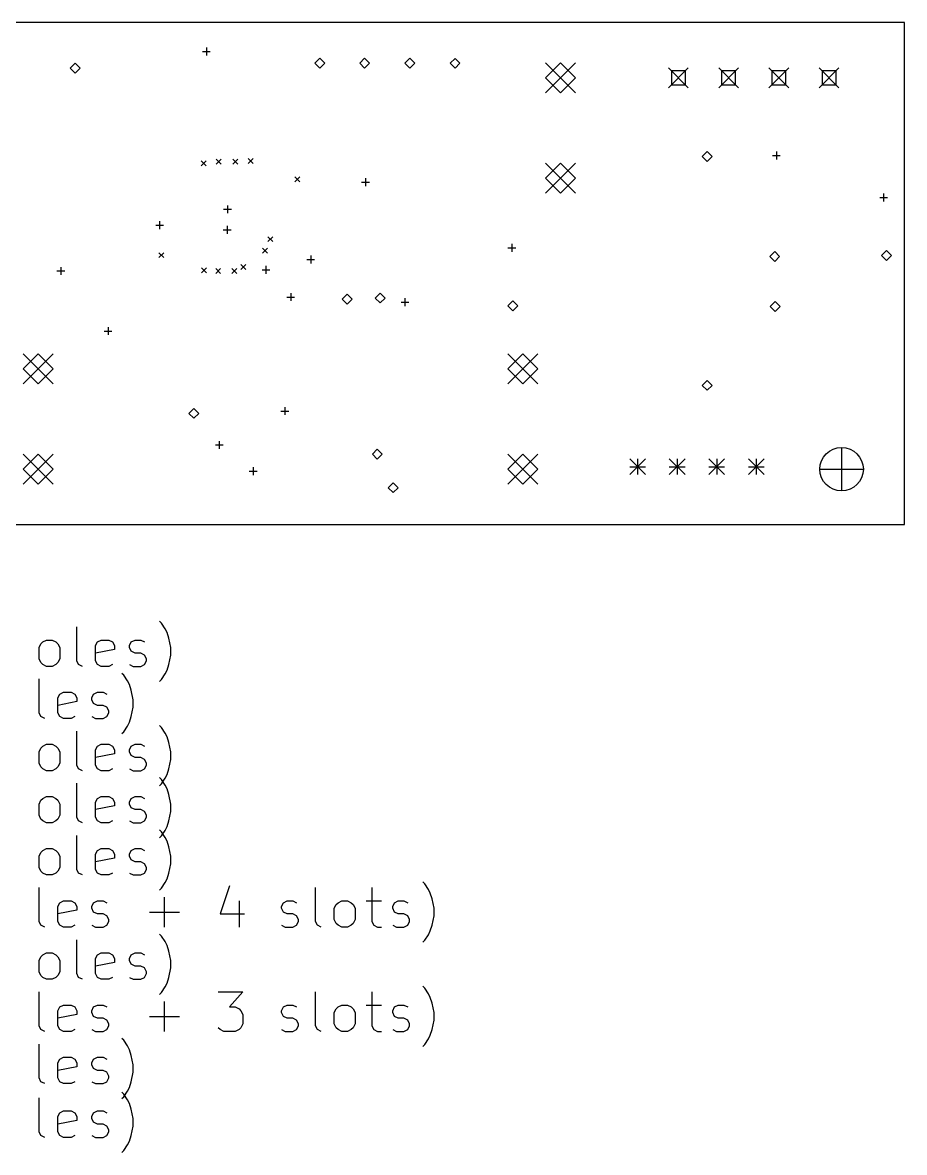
# Model space of a CAD drawing. Extents: x 98.8 to 186.7, y -115.2 to -58.
# Drawn here: x 142.1 to 186.7, y -115.2 to -58 of the extents above; entities that cross this region are included whole.
import ezdxf

# ---------------------------------------------------------------- set-up
doc = ezdxf.new("R2010")
doc.units = 0
doc.layers.add('BLACK', color=7, linetype='CONTINUOUS')

msp = doc.modelspace()

# ---------------------------------------------------------------- linework, layer by layer
at = {"layer": 'BLACK', "linetype": 'CONTINUOUS'}
for p, q in [((186.69, -58.039), (100.838, -58.039)), ((186.69, -83.439), (186.69, -58.039)), ((151.384, -59.2995), (151.384, -59.6995)), ((151.184, -59.4995), (151.584, -59.4995)), ((157.12, -59.84), (156.87, -60.09)), ((157.37, -60.09), (157.12, -59.84)), ((159.39, -59.84), (159.14, -60.09)), ((159.64, -60.09), (159.39, -59.84)), ((161.67, -59.84), (161.42, -60.09)), ((161.92, -60.09), (161.67, -59.84)), ((163.96, -59.85), (163.71, -60.1)), ((164.21, -60.1), (163.96, -59.85)), ((144.75, -60.1), (144.5, -60.35)), ((144.5, -60.35), (144.75, -60.6)), ((145, -60.35), (144.75, -60.1)), ((144.75, -60.6), (145, -60.35)), ((156.87, -60.09), (157.12, -60.34)), ((157.12, -60.34), (157.37, -60.09)), ((159.14, -60.09), (159.39, -60.34)), ((159.39, -60.34), (159.64, -60.09)), ((161.42, -60.09), (161.67, -60.34)), ((161.67, -60.34), (161.92, -60.09)), ((163.71, -60.1), (163.96, -60.35)), ((163.96, -60.35), (164.21, -60.1)), ((168.531, -60.073), (170.051, -61.593)), ((170.051, -60.073), (168.531, -61.593)), ((169.291, -60.073), (168.531, -60.833)), ((170.051, -60.833), (169.291, -60.073)), ((174.76, -60.333), (175.76, -61.333)), ((175.76, -60.333), (174.76, -61.333)), ((175.614, -60.4794), (174.906, -60.4794)), ((174.906, -60.4794), (174.906, -61.1866)), ((175.614, -61.1866), (175.614, -60.4794)), ((177.3, -60.333), (178.3, -61.333)), ((178.3, -60.333), (177.3, -61.333)), ((178.154, -60.4794), (177.446, -60.4794)), ((177.446, -60.4794), (177.446, -61.1866)), ((178.154, -61.1866), (178.154, -60.4794)), ((179.84, -60.333), (180.84, -61.333)), ((180.84, -60.333), (179.84, -61.333)), ((180.694, -60.4794), (179.986, -60.4794)), ((179.986, -60.4794), (179.986, -61.1866)), ((180.694, -61.1866), (180.694, -60.4794)), ((182.38, -60.333), (183.38, -61.333)), ((183.38, -60.333), (182.38, -61.333)), ((183.234, -60.4794), (182.526, -60.4794)), ((182.526, -60.4794), (182.526, -61.1866)), ((183.234, -61.1866), (183.234, -60.4794)), ((168.531, -60.833), (169.291, -61.593)), ((169.291, -61.593), (170.051, -60.833)), ((174.906, -61.1866), (175.614, -61.1866)), ((177.446, -61.1866), (178.154, -61.1866)), ((179.986, -61.1866), (180.694, -61.1866)), ((182.526, -61.1866), (183.234, -61.1866)), ((176.72, -64.57), (176.47, -64.82)), ((176.97, -64.82), (176.72, -64.57)), ((180.213, -64.57), (180.213, -64.97)), ((151.125, -65.035), (151.375, -65.285)), ((151.375, -65.035), (151.125, -65.285)), ((151.875, -64.955), (152.125, -65.205)), ((152.125, -64.955), (151.875, -65.205)), ((152.725, -64.955), (152.975, -65.205)), ((152.975, -64.955), (152.725, -65.205)), ((153.495, -64.925), (153.745, -65.175)), ((153.745, -64.925), (153.495, -65.175)), ((168.531, -65.153), (170.051, -66.673)), ((170.051, -65.153), (168.531, -66.673)), ((169.291, -65.153), (168.531, -65.913)), ((170.051, -65.913), (169.291, -65.153)), ((176.47, -64.82), (176.72, -65.07)), ((176.72, -65.07), (176.97, -64.82)), ((180.013, -64.77), (180.413, -64.77)), ((155.865, -65.845), (156.115, -66.095)), ((156.115, -65.845), (155.865, -66.095)), ((159.23, -66.12), (159.63, -66.12)), ((159.43, -65.92), (159.43, -66.32)), ((168.531, -65.913), (169.291, -66.673)), ((169.291, -66.673), (170.051, -65.913)), ((185.44, -66.89), (185.84, -66.89)), ((185.64, -66.69), (185.64, -67.09)), ((152.45, -67.29), (152.45, -67.69)), ((152.25, -67.49), (152.65, -67.49)), ((148.82, -68.29), (149.22, -68.29)), ((149.02, -68.09), (149.02, -68.49)), ((152.23, -68.53), (152.63, -68.53)), ((152.43, -68.33), (152.43, -68.73)), ((154.5, -68.8747), (154.75, -69.1247)), ((154.75, -68.8747), (154.5, -69.1247)), ((148.985, -69.685), (149.235, -69.935)), ((149.235, -69.685), (148.985, -69.935)), ((154.222, -69.4615), (154.472, -69.7115)), ((154.472, -69.4615), (154.222, -69.7115)), ((166.63, -69.44), (167.03, -69.44)), ((166.83, -69.24), (166.83, -69.64)), ((180.13, -69.63), (179.88, -69.88)), ((180.38, -69.88), (180.13, -69.63)), ((185.79, -69.58), (185.54, -69.83)), ((186.04, -69.83), (185.79, -69.58)), ((153.126, -70.2869), (153.376, -70.5369)), ((153.376, -70.2869), (153.126, -70.5369)), ((156.46, -70.03), (156.86, -70.03)), ((156.66, -69.83), (156.66, -70.23)), ((179.88, -69.88), (180.13, -70.13)), ((180.13, -70.13), (180.38, -69.88)), ((185.54, -69.83), (185.79, -70.08)), ((185.79, -70.08), (186.04, -69.83)), ((143.818, -70.612), (144.218, -70.612)), ((144.018, -70.412), (144.018, -70.812)), ((151.135, -70.455), (151.385, -70.705)), ((151.385, -70.455), (151.135, -70.705)), ((151.855, -70.485), (152.105, -70.735)), ((152.105, -70.485), (151.855, -70.735)), ((152.675, -70.485), (152.925, -70.735)), ((152.925, -70.485), (152.675, -70.735)), ((154.2, -70.55), (154.6, -70.55)), ((154.4, -70.35), (154.4, -70.75)), ((155.45, -71.93), (155.85, -71.93)), ((155.65, -71.73), (155.65, -72.13)), ((158.509, -71.7845), (158.259, -72.0345)), ((158.259, -72.0345), (158.509, -72.2845)), ((158.759, -72.0345), (158.509, -71.7845)), ((158.509, -72.2845), (158.759, -72.0345)), ((160.18, -71.73), (159.93, -71.98)), ((159.93, -71.98), (160.18, -72.23)), ((160.43, -71.98), (160.18, -71.73)), ((160.18, -72.23), (160.43, -71.98)), ((161.43, -71.99), (161.43, -72.39)), ((161.23, -72.19), (161.63, -72.19)), ((166.88, -72.13), (166.63, -72.38)), ((166.63, -72.38), (166.88, -72.63)), ((167.13, -72.38), (166.88, -72.13)), ((166.88, -72.63), (167.13, -72.38)), ((180.15, -72.16), (179.9, -72.41)), ((179.9, -72.41), (180.15, -72.66)), ((180.4, -72.41), (180.15, -72.16)), ((180.15, -72.66), (180.4, -72.41)), ((146.21, -73.65), (146.61, -73.65)), ((146.41, -73.45), (146.41, -73.85)), ((142.115, -74.805), (143.635, -76.325)), ((143.635, -74.805), (142.115, -76.325)), ((142.875, -74.805), (142.115, -75.565)), ((143.635, -75.565), (142.875, -74.805)), ((166.626, -74.805), (168.146, -76.325)), ((168.146, -74.805), (166.626, -76.325)), ((167.386, -74.805), (166.626, -75.565)), ((168.146, -75.565), (167.386, -74.805)), ((142.115, -75.565), (142.875, -76.325)), ((142.875, -76.325), (143.635, -75.565)), ((166.626, -75.565), (167.386, -76.325)), ((167.386, -76.325), (168.146, -75.565)), ((176.71, -76.15), (176.46, -76.4)), ((176.46, -76.4), (176.71, -76.65)), ((176.96, -76.4), (176.71, -76.15)), ((176.71, -76.65), (176.96, -76.4)), ((150.746, -77.5695), (150.496, -77.8195)), ((150.996, -77.8195), (150.746, -77.5695)), ((155.15, -77.7), (155.55, -77.7)), ((155.35, -77.5), (155.35, -77.9)), ((150.496, -77.8195), (150.746, -78.0695)), ((150.746, -78.0695), (150.996, -77.8195)), ((151.838, -79.4185), (152.238, -79.4185)), ((152.038, -79.2185), (152.038, -79.6185)), ((142.115, -79.885), (143.635, -81.405)), ((143.635, -79.885), (142.115, -81.405)), ((142.875, -79.885), (142.115, -80.645)), ((143.635, -80.645), (142.875, -79.885)), ((160.03, -79.63), (159.78, -79.88)), ((159.78, -79.88), (160.03, -80.13)), ((160.28, -79.88), (160.03, -79.63)), ((160.03, -80.13), (160.28, -79.88)), ((166.626, -79.885), (168.146, -81.405)), ((168.146, -79.885), (166.626, -81.405)), ((167.386, -79.885), (166.626, -80.645)), ((168.146, -80.645), (167.386, -79.885)), ((183.515, -79.545), (183.515, -81.745)), ((153.75, -80.54), (153.75, -80.94)), ((172.797, -80.118), (173.597, -80.918)), ((173.597, -80.118), (172.797, -80.918)), ((172.797, -80.518), (173.597, -80.518)), ((173.197, -80.118), (173.197, -80.918)), ((174.797, -80.118), (175.597, -80.918)), ((175.597, -80.118), (174.797, -80.918)), ((174.797, -80.518), (175.597, -80.518)), ((175.197, -80.118), (175.197, -80.918)), ((176.797, -80.118), (177.597, -80.918)), ((177.597, -80.118), (176.797, -80.918)), ((176.797, -80.518), (177.597, -80.518)), ((177.197, -80.118), (177.197, -80.918)), ((178.797, -80.118), (179.597, -80.918)), ((179.597, -80.118), (178.797, -80.918)), ((178.797, -80.518), (179.597, -80.518)), ((179.197, -80.118), (179.197, -80.918)), ((142.115, -80.645), (142.875, -81.405)), ((142.875, -81.405), (143.635, -80.645)), ((153.55, -80.74), (153.95, -80.74)), ((166.626, -80.645), (167.386, -81.405)), ((167.386, -81.405), (168.146, -80.645)), ((182.415, -80.645), (184.615, -80.645)), ((160.83, -81.33), (160.58, -81.58)), ((160.58, -81.58), (160.83, -81.83)), ((161.08, -81.58), (160.83, -81.33)), ((160.83, -81.83), (161.08, -81.58)), ((100.838, -83.439), (186.69, -83.439)), ((144.826, -90.338), (144.826, -88.6238)), ((149.112, -88.4333), (149.017, -88.338)), ((149.302, -88.719), (149.112, -88.4333)), ((149.398, -88.9095), (149.302, -88.719)), ((149.493, -89.1952), (149.398, -88.9095)), ((149.588, -89.6714), (149.493, -89.1952)), ((142.921, -89.6714), (143.017, -89.4809)), ((142.921, -90.2428), (142.921, -89.6714)), ((143.017, -89.4809), (143.112, -89.3857)), ((143.112, -89.3857), (143.302, -89.2904)), ((143.302, -89.2904), (143.588, -89.2904)), ((143.588, -89.2904), (143.778, -89.3857)), ((143.778, -89.3857), (143.874, -89.4809)), ((143.874, -89.4809), (143.969, -89.6714)), ((143.969, -89.6714), (143.969, -90.2428)), ((145.778, -89.5761), (145.874, -89.3857)), ((145.778, -90.338), (145.778, -89.5761)), ((146.731, -89.7666), (145.778, -89.9571)), ((145.874, -89.3857), (146.064, -89.2904)), ((146.064, -89.2904), (146.445, -89.2904)), ((146.445, -89.2904), (146.636, -89.3857)), ((146.636, -89.3857), (146.731, -89.5761)), ((146.731, -89.5761), (146.731, -89.7666)), ((147.493, -89.5761), (147.588, -89.3857)), ((147.493, -89.6714), (147.493, -89.5761)), ((147.588, -89.8619), (147.493, -89.6714)), ((147.588, -89.3857), (147.778, -89.2904)), ((147.778, -89.2904), (148.064, -89.2904)), ((148.064, -89.2904), (148.255, -89.3857)), ((149.588, -90.0523), (149.588, -89.6714)), ((143.017, -90.4333), (142.921, -90.2428)), ((143.969, -90.2428), (143.874, -90.4333)), ((144.921, -90.5285), (144.826, -90.338)), ((145.874, -90.5285), (145.778, -90.338)), ((147.778, -89.9571), (147.588, -89.8619)), ((148.064, -89.9571), (147.778, -89.9571)), ((148.255, -90.0523), (148.064, -89.9571)), ((148.35, -90.2428), (148.255, -90.0523)), ((148.255, -90.5285), (148.35, -90.338)), ((148.35, -90.338), (148.35, -90.2428)), ((149.493, -90.5285), (149.588, -90.0523)), ((143.112, -90.5285), (143.017, -90.4333)), ((143.302, -90.6238), (143.112, -90.5285)), ((143.588, -90.6238), (143.302, -90.6238)), ((143.778, -90.5285), (143.588, -90.6238)), ((143.874, -90.4333), (143.778, -90.5285)), ((145.112, -90.6238), (144.921, -90.5285)), ((146.064, -90.6238), (145.874, -90.5285)), ((146.445, -90.6238), (146.064, -90.6238)), ((146.636, -90.5285), (146.445, -90.6238)), ((147.493, -90.5285), (147.683, -90.6238)), ((147.683, -90.6238), (148.064, -90.6238)), ((148.064, -90.6238), (148.255, -90.5285)), ((149.302, -91.0047), (149.398, -90.8142)), ((149.398, -90.8142), (149.493, -90.5285)), ((142.921, -92.978), (142.921, -91.2638)), ((147.207, -91.0733), (147.112, -90.978)), ((147.398, -91.359), (147.207, -91.0733)), ((147.493, -91.5495), (147.398, -91.359)), ((149.017, -91.3857), (149.112, -91.2904)), ((149.112, -91.2904), (149.302, -91.0047)), ((143.874, -92.2161), (143.969, -92.0257)), ((143.969, -92.0257), (144.159, -91.9304)), ((144.159, -91.9304), (144.54, -91.9304)), ((144.54, -91.9304), (144.731, -92.0257)), ((144.731, -92.0257), (144.826, -92.2161)), ((145.588, -92.2161), (145.683, -92.0257)), ((145.683, -92.0257), (145.874, -91.9304)), ((145.874, -91.9304), (146.159, -91.9304)), ((146.159, -91.9304), (146.35, -92.0257)), ((147.588, -91.8352), (147.493, -91.5495)), ((147.683, -92.3114), (147.588, -91.8352)), ((143.874, -92.978), (143.874, -92.2161)), ((144.826, -92.4066), (143.874, -92.5971)), ((144.826, -92.2161), (144.826, -92.4066)), ((145.588, -92.3114), (145.588, -92.2161)), ((145.683, -92.5019), (145.588, -92.3114)), ((145.874, -92.5971), (145.683, -92.5019)), ((146.159, -92.5971), (145.874, -92.5971)), ((146.35, -92.6923), (146.159, -92.5971)), ((147.683, -92.6923), (147.683, -92.3114)), ((143.017, -93.1685), (142.921, -92.978)), ((143.207, -93.2638), (143.017, -93.1685)), ((143.969, -93.1685), (143.874, -92.978)), ((144.159, -93.2638), (143.969, -93.1685)), ((144.731, -93.1685), (144.54, -93.2638)), ((145.588, -93.1685), (145.778, -93.2638)), ((146.159, -93.2638), (146.35, -93.1685)), ((146.445, -92.8828), (146.35, -92.6923)), ((146.35, -93.1685), (146.445, -92.978)), ((146.445, -92.978), (146.445, -92.8828)), ((147.493, -93.4542), (147.588, -93.1685)), ((147.588, -93.1685), (147.683, -92.6923)), ((144.54, -93.2638), (144.159, -93.2638)), ((145.778, -93.2638), (146.159, -93.2638)), ((147.207, -93.9304), (147.398, -93.6447)), ((147.398, -93.6447), (147.493, -93.4542)), ((149.112, -93.7133), (149.017, -93.618)), ((149.302, -93.999), (149.112, -93.7133)), ((144.826, -95.618), (144.826, -93.9038)), ((147.112, -94.0257), (147.207, -93.9304)), ((149.398, -94.1895), (149.302, -93.999)), ((149.493, -94.4752), (149.398, -94.1895)), ((142.921, -94.9514), (143.017, -94.7609)), ((143.017, -94.7609), (143.112, -94.6657)), ((143.112, -94.6657), (143.302, -94.5704)), ((143.302, -94.5704), (143.588, -94.5704)), ((143.588, -94.5704), (143.778, -94.6657)), ((143.778, -94.6657), (143.874, -94.7609)), ((143.874, -94.7609), (143.969, -94.9514)), ((145.778, -94.8561), (145.874, -94.6657)), ((145.778, -95.618), (145.778, -94.8561)), ((145.874, -94.6657), (146.064, -94.5704)), ((146.064, -94.5704), (146.445, -94.5704)), ((146.445, -94.5704), (146.636, -94.6657)), ((146.636, -94.6657), (146.731, -94.8561)), ((146.731, -94.8561), (146.731, -95.0466)), ((147.493, -94.8561), (147.588, -94.6657)), ((147.493, -94.9514), (147.493, -94.8561)), ((147.588, -94.6657), (147.778, -94.5704)), ((147.778, -94.5704), (148.064, -94.5704)), ((148.064, -94.5704), (148.255, -94.6657)), ((149.588, -94.9514), (149.493, -94.4752)), ((142.921, -95.5228), (142.921, -94.9514)), ((143.969, -94.9514), (143.969, -95.5228)), ((146.731, -95.0466), (145.778, -95.2371)), ((147.588, -95.1419), (147.493, -94.9514)), ((147.778, -95.2371), (147.588, -95.1419)), ((148.064, -95.2371), (147.778, -95.2371)), ((148.255, -95.3323), (148.064, -95.2371)), ((148.35, -95.5228), (148.255, -95.3323)), ((149.493, -95.8085), (149.588, -95.3323)), ((149.588, -95.3323), (149.588, -94.9514)), ((143.017, -95.7133), (142.921, -95.5228)), ((143.112, -95.8085), (143.017, -95.7133)), ((143.302, -95.9038), (143.112, -95.8085)), ((143.588, -95.9038), (143.302, -95.9038)), ((143.778, -95.8085), (143.588, -95.9038)), ((143.874, -95.7133), (143.778, -95.8085)), ((143.969, -95.5228), (143.874, -95.7133)), ((144.921, -95.8085), (144.826, -95.618)), ((145.112, -95.9038), (144.921, -95.8085)), ((145.874, -95.8085), (145.778, -95.618)), ((146.064, -95.9038), (145.874, -95.8085)), ((146.445, -95.9038), (146.064, -95.9038)), ((146.636, -95.8085), (146.445, -95.9038)), ((147.493, -95.8085), (147.683, -95.9038)), ((147.683, -95.9038), (148.064, -95.9038)), ((148.064, -95.9038), (148.255, -95.8085)), ((148.255, -95.8085), (148.35, -95.618)), ((148.35, -95.618), (148.35, -95.5228)), ((149.398, -96.0942), (149.493, -95.8085)), ((144.826, -98.258), (144.826, -96.5438)), ((149.112, -96.3533), (149.017, -96.258)), ((149.017, -96.6657), (149.112, -96.5704)), ((149.112, -96.5704), (149.302, -96.2847)), ((149.302, -96.639), (149.112, -96.3533)), ((149.302, -96.2847), (149.398, -96.0942)), ((149.398, -96.8295), (149.302, -96.639)), ((143.112, -97.3057), (143.302, -97.2104)), ((143.302, -97.2104), (143.588, -97.2104)), ((143.588, -97.2104), (143.778, -97.3057)), ((145.874, -97.3057), (146.064, -97.2104)), ((146.064, -97.2104), (146.445, -97.2104)), ((146.445, -97.2104), (146.636, -97.3057)), ((147.588, -97.3057), (147.778, -97.2104)), ((147.778, -97.2104), (148.064, -97.2104)), ((148.064, -97.2104), (148.255, -97.3057)), ((149.493, -97.1152), (149.398, -96.8295)), ((149.588, -97.5914), (149.493, -97.1152)), ((142.921, -97.5914), (143.017, -97.4009)), ((142.921, -98.1628), (142.921, -97.5914)), ((143.017, -97.4009), (143.112, -97.3057)), ((143.778, -97.3057), (143.874, -97.4009)), ((143.874, -97.4009), (143.969, -97.5914)), ((143.969, -97.5914), (143.969, -98.1628)), ((145.778, -97.4961), (145.874, -97.3057)), ((145.778, -98.258), (145.778, -97.4961)), ((146.731, -97.6866), (145.778, -97.8771)), ((146.636, -97.3057), (146.731, -97.4961)), ((146.731, -97.4961), (146.731, -97.6866)), ((147.493, -97.4961), (147.588, -97.3057)), ((147.493, -97.5914), (147.493, -97.4961)), ((147.588, -97.7819), (147.493, -97.5914)), ((147.778, -97.8771), (147.588, -97.7819)), ((149.588, -97.9723), (149.588, -97.5914)), ((143.017, -98.3533), (142.921, -98.1628)), ((143.112, -98.4485), (143.017, -98.3533)), ((143.874, -98.3533), (143.778, -98.4485)), ((143.969, -98.1628), (143.874, -98.3533)), ((144.921, -98.4485), (144.826, -98.258)), ((145.874, -98.4485), (145.778, -98.258)), ((148.064, -97.8771), (147.778, -97.8771)), ((148.255, -97.9723), (148.064, -97.8771)), ((148.35, -98.1628), (148.255, -97.9723)), ((148.255, -98.4485), (148.35, -98.258)), ((148.35, -98.258), (148.35, -98.1628)), ((149.493, -98.4485), (149.588, -97.9723)), ((143.302, -98.5438), (143.112, -98.4485)), ((143.588, -98.5438), (143.302, -98.5438)), ((143.778, -98.4485), (143.588, -98.5438)), ((145.112, -98.5438), (144.921, -98.4485)), ((146.064, -98.5438), (145.874, -98.4485)), ((146.445, -98.5438), (146.064, -98.5438)), ((146.636, -98.4485), (146.445, -98.5438)), ((147.493, -98.4485), (147.683, -98.5438)), ((147.683, -98.5438), (148.064, -98.5438)), ((148.064, -98.5438), (148.255, -98.4485)), ((149.112, -98.9933), (149.017, -98.898)), ((149.112, -99.2104), (149.302, -98.9247)), ((149.302, -98.9247), (149.398, -98.7342)), ((149.398, -98.7342), (149.493, -98.4485)), ((144.826, -100.898), (144.826, -99.1838)), ((149.017, -99.3057), (149.112, -99.2104)), ((149.302, -99.279), (149.112, -98.9933)), ((149.398, -99.4695), (149.302, -99.279)), ((149.493, -99.7552), (149.398, -99.4695)), ((142.921, -100.231), (143.017, -100.041)), ((143.017, -100.041), (143.112, -99.9457)), ((143.112, -99.9457), (143.302, -99.8504)), ((143.302, -99.8504), (143.588, -99.8504)), ((143.588, -99.8504), (143.778, -99.9457)), ((143.778, -99.9457), (143.874, -100.041)), ((143.874, -100.041), (143.969, -100.231)), ((145.778, -100.136), (145.874, -99.9457)), ((145.874, -99.9457), (146.064, -99.8504)), ((146.064, -99.8504), (146.445, -99.8504)), ((146.445, -99.8504), (146.636, -99.9457)), ((146.636, -99.9457), (146.731, -100.136)), ((147.493, -100.136), (147.588, -99.9457)), ((147.588, -99.9457), (147.778, -99.8504)), ((147.778, -99.8504), (148.064, -99.8504)), ((148.064, -99.8504), (148.255, -99.9457)), ((149.588, -100.231), (149.493, -99.7552)), ((142.921, -100.803), (142.921, -100.231)), ((143.969, -100.231), (143.969, -100.803)), ((145.778, -100.898), (145.778, -100.136)), ((146.731, -100.327), (145.778, -100.517)), ((146.731, -100.136), (146.731, -100.327)), ((147.493, -100.231), (147.493, -100.136)), ((147.588, -100.422), (147.493, -100.231)), ((147.778, -100.517), (147.588, -100.422)), ((148.064, -100.517), (147.778, -100.517)), ((148.255, -100.612), (148.064, -100.517)), ((148.35, -100.803), (148.255, -100.612)), ((149.493, -101.089), (149.588, -100.612)), ((149.588, -100.612), (149.588, -100.231)), ((143.017, -100.993), (142.921, -100.803)), ((143.112, -101.089), (143.017, -100.993)), ((143.302, -101.184), (143.112, -101.089)), ((143.588, -101.184), (143.302, -101.184)), ((143.778, -101.089), (143.588, -101.184)), ((143.874, -100.993), (143.778, -101.089)), ((143.969, -100.803), (143.874, -100.993)), ((144.921, -101.089), (144.826, -100.898)), ((145.112, -101.184), (144.921, -101.089)), ((145.874, -101.089), (145.778, -100.898)), ((146.064, -101.184), (145.874, -101.089)), ((146.445, -101.184), (146.064, -101.184)), ((146.636, -101.089), (146.445, -101.184)), ((147.493, -101.089), (147.683, -101.184)), ((147.683, -101.184), (148.064, -101.184)), ((148.064, -101.184), (148.255, -101.089)), ((148.255, -101.089), (148.35, -100.898)), ((148.35, -100.898), (148.35, -100.803)), ((149.398, -101.374), (149.493, -101.089)), ((149.112, -101.85), (149.302, -101.565)), ((149.302, -101.565), (149.398, -101.374)), ((152.559, -101.729), (152.083, -103.157)), ((162.426, -101.633), (162.331, -101.538)), ((162.617, -101.919), (162.426, -101.633)), ((142.921, -103.538), (142.921, -101.824)), ((149.017, -101.946), (149.112, -101.85)), ((149.264, -103.824), (149.264, -102.3)), ((156.902, -103.538), (156.902, -101.824)), ((159.759, -101.824), (159.759, -103.538)), ((162.712, -102.109), (162.617, -101.919)), ((162.807, -102.395), (162.712, -102.109)), ((143.874, -102.776), (143.969, -102.586)), ((143.874, -103.538), (143.874, -102.776)), ((143.969, -102.586), (144.159, -102.49)), ((144.159, -102.49), (144.54, -102.49)), ((144.54, -102.49), (144.731, -102.586)), ((144.731, -102.586), (144.826, -102.776)), ((144.826, -102.776), (144.826, -102.967)), ((145.588, -102.776), (145.683, -102.586)), ((145.588, -102.871), (145.588, -102.776)), ((145.683, -103.062), (145.588, -102.871)), ((145.683, -102.586), (145.874, -102.49)), ((145.874, -102.49), (146.159, -102.49)), ((146.159, -102.49), (146.35, -102.586)), ((153.036, -102.49), (153.036, -103.824)), ((155.188, -102.776), (155.283, -102.586)), ((155.188, -102.871), (155.188, -102.776)), ((155.283, -103.062), (155.188, -102.871)), ((155.283, -102.586), (155.474, -102.49)), ((155.474, -102.49), (155.759, -102.49)), ((155.759, -102.49), (155.95, -102.586)), ((157.855, -102.871), (157.95, -102.681)), ((157.855, -103.443), (157.855, -102.871)), ((157.95, -102.681), (158.045, -102.586)), ((158.045, -102.586), (158.236, -102.49)), ((158.236, -102.49), (158.521, -102.49)), ((158.521, -102.49), (158.712, -102.586)), ((158.712, -102.586), (158.807, -102.681)), ((158.807, -102.681), (158.902, -102.871)), ((158.902, -102.871), (158.902, -103.443)), ((159.474, -102.49), (160.236, -102.49)), ((160.807, -102.776), (160.902, -102.586)), ((160.807, -102.871), (160.807, -102.776)), ((160.902, -103.062), (160.807, -102.871)), ((160.902, -102.586), (161.093, -102.49)), ((161.093, -102.49), (161.378, -102.49)), ((161.378, -102.49), (161.569, -102.586)), ((162.902, -102.871), (162.807, -102.395)), ((162.902, -103.252), (162.902, -102.871)), ((144.826, -102.967), (143.874, -103.157)), ((145.874, -103.157), (145.683, -103.062)), ((146.159, -103.157), (145.874, -103.157)), ((146.35, -103.252), (146.159, -103.157)), ((146.445, -103.443), (146.35, -103.252)), ((146.445, -103.538), (146.445, -103.443)), ((148.502, -103.062), (150.026, -103.062)), ((152.083, -103.157), (153.321, -103.157)), ((155.474, -103.157), (155.283, -103.062)), ((155.759, -103.157), (155.474, -103.157)), ((155.95, -103.252), (155.759, -103.157)), ((156.045, -103.443), (155.95, -103.252)), ((156.045, -103.538), (156.045, -103.443)), ((157.95, -103.633), (157.855, -103.443)), ((158.902, -103.443), (158.807, -103.633)), ((161.093, -103.157), (160.902, -103.062)), ((161.378, -103.157), (161.093, -103.157)), ((161.569, -103.252), (161.378, -103.157)), ((161.664, -103.443), (161.569, -103.252)), ((161.664, -103.538), (161.664, -103.443)), ((162.807, -103.729), (162.902, -103.252)), ((143.017, -103.729), (142.921, -103.538)), ((143.207, -103.824), (143.017, -103.729)), ((143.969, -103.729), (143.874, -103.538)), ((144.159, -103.824), (143.969, -103.729)), ((144.54, -103.824), (144.159, -103.824)), ((144.731, -103.729), (144.54, -103.824)), ((145.588, -103.729), (145.778, -103.824)), ((145.778, -103.824), (146.159, -103.824)), ((146.159, -103.824), (146.35, -103.729)), ((146.35, -103.729), (146.445, -103.538)), ((155.188, -103.729), (155.378, -103.824)), ((155.378, -103.824), (155.759, -103.824)), ((155.759, -103.824), (155.95, -103.729)), ((155.95, -103.729), (156.045, -103.538)), ((156.998, -103.729), (156.902, -103.538)), ((157.188, -103.824), (156.998, -103.729)), ((158.045, -103.729), (157.95, -103.633)), ((158.236, -103.824), (158.045, -103.729)), ((158.521, -103.824), (158.236, -103.824)), ((158.712, -103.729), (158.521, -103.824)), ((158.807, -103.633), (158.712, -103.729)), ((159.759, -103.538), (159.855, -103.729)), ((159.855, -103.729), (160.045, -103.824)), ((160.045, -103.824), (160.236, -103.824)), ((160.807, -103.729), (160.998, -103.824)), ((160.998, -103.824), (161.378, -103.824)), ((161.378, -103.824), (161.569, -103.729)), ((161.569, -103.729), (161.664, -103.538)), ((162.617, -104.205), (162.712, -104.014)), ((162.712, -104.014), (162.807, -103.729)), ((144.826, -106.178), (144.826, -104.464)), ((149.112, -104.273), (149.017, -104.178)), ((149.302, -104.559), (149.112, -104.273)), ((149.398, -104.749), (149.302, -104.559)), ((162.331, -104.586), (162.426, -104.49)), ((162.426, -104.49), (162.617, -104.205)), ((143.112, -105.226), (143.302, -105.13)), ((143.302, -105.13), (143.588, -105.13)), ((143.588, -105.13), (143.778, -105.226)), ((145.874, -105.226), (146.064, -105.13)), ((146.064, -105.13), (146.445, -105.13)), ((146.445, -105.13), (146.636, -105.226)), ((147.588, -105.226), (147.778, -105.13)), ((147.778, -105.13), (148.064, -105.13)), ((148.064, -105.13), (148.255, -105.226)), ((149.493, -105.035), (149.398, -104.749)), ((149.588, -105.511), (149.493, -105.035)), ((142.921, -105.511), (143.017, -105.321)), ((142.921, -106.083), (142.921, -105.511)), ((143.017, -105.321), (143.112, -105.226)), ((143.778, -105.226), (143.874, -105.321)), ((143.874, -105.321), (143.969, -105.511)), ((143.969, -105.511), (143.969, -106.083)), ((145.778, -105.416), (145.874, -105.226)), ((145.778, -106.178), (145.778, -105.416)), ((146.731, -105.607), (145.778, -105.797)), ((146.636, -105.226), (146.731, -105.416)), ((146.731, -105.416), (146.731, -105.607)), ((147.493, -105.416), (147.588, -105.226)), ((147.493, -105.511), (147.493, -105.416)), ((147.588, -105.702), (147.493, -105.511)), ((147.778, -105.797), (147.588, -105.702)), ((149.588, -105.892), (149.588, -105.511)), ((143.017, -106.273), (142.921, -106.083)), ((143.112, -106.369), (143.017, -106.273)), ((143.874, -106.273), (143.778, -106.369)), ((143.969, -106.083), (143.874, -106.273)), ((144.921, -106.369), (144.826, -106.178)), ((145.874, -106.369), (145.778, -106.178)), ((148.064, -105.797), (147.778, -105.797)), ((148.255, -105.892), (148.064, -105.797)), ((148.35, -106.083), (148.255, -105.892)), ((148.255, -106.369), (148.35, -106.178)), ((148.35, -106.178), (148.35, -106.083)), ((149.493, -106.369), (149.588, -105.892)), ((143.302, -106.464), (143.112, -106.369)), ((143.588, -106.464), (143.302, -106.464)), ((143.778, -106.369), (143.588, -106.464)), ((145.112, -106.464), (144.921, -106.369)), ((146.064, -106.464), (145.874, -106.369)), ((146.445, -106.464), (146.064, -106.464)), ((146.636, -106.369), (146.445, -106.464)), ((147.493, -106.369), (147.683, -106.464)), ((147.683, -106.464), (148.064, -106.464)), ((148.064, -106.464), (148.255, -106.369)), ((149.112, -107.13), (149.302, -106.845)), ((149.302, -106.845), (149.398, -106.654)), ((149.398, -106.654), (149.493, -106.369)), ((162.426, -106.913), (162.331, -106.818)), ((162.617, -107.199), (162.426, -106.913)), ((142.921, -108.818), (142.921, -107.104)), ((149.017, -107.226), (149.112, -107.13)), ((151.988, -107.104), (153.226, -107.104)), ((153.226, -107.104), (152.559, -107.866)), ((156.902, -108.818), (156.902, -107.104)), ((159.759, -107.104), (159.759, -108.818)), ((162.712, -107.389), (162.617, -107.199)), ((162.807, -107.675), (162.712, -107.389)), ((143.874, -108.056), (143.969, -107.866)), ((143.874, -108.818), (143.874, -108.056)), ((143.969, -107.866), (144.159, -107.77)), ((144.159, -107.77), (144.54, -107.77)), ((144.54, -107.77), (144.731, -107.866)), ((144.731, -107.866), (144.826, -108.056)), ((144.826, -108.056), (144.826, -108.247)), ((145.588, -108.056), (145.683, -107.866)), ((145.588, -108.151), (145.588, -108.056)), ((145.683, -107.866), (145.874, -107.77)), ((145.874, -107.77), (146.159, -107.77)), ((146.159, -107.77), (146.35, -107.866)), ((149.264, -109.104), (149.264, -107.58)), ((152.559, -107.866), (152.845, -107.866)), ((152.845, -107.866), (153.036, -107.961)), ((153.036, -107.961), (153.131, -108.056)), ((153.131, -108.056), (153.226, -108.247)), ((155.188, -108.056), (155.283, -107.866)), ((155.188, -108.151), (155.188, -108.056)), ((155.283, -107.866), (155.474, -107.77)), ((155.474, -107.77), (155.759, -107.77)), ((155.759, -107.77), (155.95, -107.866)), ((157.855, -108.151), (157.95, -107.961)), ((157.95, -107.961), (158.045, -107.866)), ((158.045, -107.866), (158.236, -107.77)), ((158.236, -107.77), (158.521, -107.77)), ((158.521, -107.77), (158.712, -107.866)), ((158.712, -107.866), (158.807, -107.961)), ((158.807, -107.961), (158.902, -108.151)), ((159.474, -107.77), (160.236, -107.77)), ((160.807, -108.056), (160.902, -107.866)), ((160.807, -108.151), (160.807, -108.056)), ((160.902, -107.866), (161.093, -107.77)), ((161.093, -107.77), (161.378, -107.77)), ((161.378, -107.77), (161.569, -107.866)), ((162.902, -108.151), (162.807, -107.675)), ((144.826, -108.247), (143.874, -108.437)), ((145.683, -108.342), (145.588, -108.151)), ((145.874, -108.437), (145.683, -108.342)), ((146.159, -108.437), (145.874, -108.437)), ((146.35, -108.532), (146.159, -108.437)), ((146.445, -108.723), (146.35, -108.532)), ((148.502, -108.342), (150.026, -108.342)), ((153.226, -108.247), (153.226, -108.723)), ((155.283, -108.342), (155.188, -108.151)), ((155.474, -108.437), (155.283, -108.342)), ((155.759, -108.437), (155.474, -108.437)), ((155.95, -108.532), (155.759, -108.437)), ((156.045, -108.723), (155.95, -108.532)), ((157.855, -108.723), (157.855, -108.151)), ((158.902, -108.151), (158.902, -108.723)), ((160.902, -108.342), (160.807, -108.151)), ((161.093, -108.437), (160.902, -108.342)), ((161.378, -108.437), (161.093, -108.437)), ((161.569, -108.532), (161.378, -108.437)), ((161.664, -108.723), (161.569, -108.532)), ((162.807, -109.009), (162.902, -108.532)), ((162.902, -108.532), (162.902, -108.151)), ((143.017, -109.009), (142.921, -108.818)), ((143.207, -109.104), (143.017, -109.009)), ((143.969, -109.009), (143.874, -108.818)), ((144.159, -109.104), (143.969, -109.009)), ((144.54, -109.104), (144.159, -109.104)), ((144.731, -109.009), (144.54, -109.104)), ((145.588, -109.009), (145.778, -109.104)), ((145.778, -109.104), (146.159, -109.104)), ((146.159, -109.104), (146.35, -109.009)), ((146.35, -109.009), (146.445, -108.818)), ((146.445, -108.818), (146.445, -108.723)), ((152.083, -109.009), (151.988, -108.913)), ((152.274, -109.104), (152.083, -109.009)), ((152.845, -109.104), (152.274, -109.104)), ((153.036, -109.009), (152.845, -109.104)), ((153.131, -108.913), (153.036, -109.009)), ((153.226, -108.723), (153.131, -108.913)), ((155.188, -109.009), (155.378, -109.104)), ((155.378, -109.104), (155.759, -109.104)), ((155.759, -109.104), (155.95, -109.009)), ((155.95, -109.009), (156.045, -108.818)), ((156.045, -108.818), (156.045, -108.723)), ((156.998, -109.009), (156.902, -108.818)), ((157.188, -109.104), (156.998, -109.009)), ((157.95, -108.913), (157.855, -108.723)), ((158.045, -109.009), (157.95, -108.913)), ((158.236, -109.104), (158.045, -109.009)), ((158.521, -109.104), (158.236, -109.104)), ((158.712, -109.009), (158.521, -109.104)), ((158.807, -108.913), (158.712, -109.009)), ((158.902, -108.723), (158.807, -108.913)), ((159.759, -108.818), (159.855, -109.009)), ((159.855, -109.009), (160.045, -109.104)), ((160.045, -109.104), (160.236, -109.104)), ((160.807, -109.009), (160.998, -109.104)), ((160.998, -109.104), (161.378, -109.104)), ((161.378, -109.104), (161.569, -109.009)), ((161.569, -109.009), (161.664, -108.818)), ((161.664, -108.818), (161.664, -108.723)), ((162.712, -109.294), (162.807, -109.009)), ((142.921, -111.458), (142.921, -109.744)), ((147.207, -109.553), (147.112, -109.458)), ((147.398, -109.839), (147.207, -109.553)), ((162.331, -109.866), (162.426, -109.77)), ((162.426, -109.77), (162.617, -109.485)), ((162.617, -109.485), (162.712, -109.294)), ((147.493, -110.029), (147.398, -109.839)), ((147.588, -110.315), (147.493, -110.029)), ((147.683, -110.791), (147.588, -110.315)), ((143.874, -110.696), (143.969, -110.506)), ((143.874, -111.458), (143.874, -110.696)), ((144.826, -110.887), (143.874, -111.077)), ((143.969, -110.506), (144.159, -110.41)), ((144.159, -110.41), (144.54, -110.41)), ((144.54, -110.41), (144.731, -110.506)), ((144.731, -110.506), (144.826, -110.696)), ((144.826, -110.696), (144.826, -110.887)), ((145.588, -110.696), (145.683, -110.506)), ((145.588, -110.791), (145.588, -110.696)), ((145.683, -110.982), (145.588, -110.791)), ((145.683, -110.506), (145.874, -110.41)), ((145.874, -110.41), (146.159, -110.41)), ((146.159, -110.41), (146.35, -110.506)), ((147.683, -111.172), (147.683, -110.791)), ((143.017, -111.649), (142.921, -111.458)), ((143.969, -111.649), (143.874, -111.458)), ((145.874, -111.077), (145.683, -110.982)), ((146.159, -111.077), (145.874, -111.077)), ((146.35, -111.172), (146.159, -111.077)), ((146.445, -111.363), (146.35, -111.172)), ((146.35, -111.649), (146.445, -111.458)), ((146.445, -111.458), (146.445, -111.363)), ((147.588, -111.649), (147.683, -111.172)), ((143.207, -111.744), (143.017, -111.649)), ((144.159, -111.744), (143.969, -111.649)), ((144.54, -111.744), (144.159, -111.744)), ((144.731, -111.649), (144.54, -111.744)), ((145.588, -111.649), (145.778, -111.744)), ((145.778, -111.744), (146.159, -111.744)), ((146.159, -111.744), (146.35, -111.649)), ((147.398, -112.125), (147.493, -111.934)), ((147.493, -111.934), (147.588, -111.649)), ((142.921, -114.178), (142.921, -112.464)), ((147.207, -112.273), (147.112, -112.178)), ((147.112, -112.506), (147.207, -112.41)), ((147.207, -112.41), (147.398, -112.125)), ((147.398, -112.559), (147.207, -112.273)), ((147.493, -112.749), (147.398, -112.559)), ((143.874, -113.416), (143.969, -113.226)), ((143.969, -113.226), (144.159, -113.13)), ((144.159, -113.13), (144.54, -113.13)), ((144.54, -113.13), (144.731, -113.226)), ((144.731, -113.226), (144.826, -113.416)), ((145.588, -113.416), (145.683, -113.226)), ((145.683, -113.226), (145.874, -113.13)), ((145.874, -113.13), (146.159, -113.13)), ((146.159, -113.13), (146.35, -113.226)), ((147.588, -113.035), (147.493, -112.749)), ((147.683, -113.511), (147.588, -113.035)), ((143.874, -114.178), (143.874, -113.416)), ((144.826, -113.607), (143.874, -113.797)), ((144.826, -113.416), (144.826, -113.607)), ((145.588, -113.511), (145.588, -113.416)), ((145.683, -113.702), (145.588, -113.511)), ((145.874, -113.797), (145.683, -113.702)), ((146.159, -113.797), (145.874, -113.797)), ((146.35, -113.892), (146.159, -113.797)), ((147.683, -113.892), (147.683, -113.511)), ((143.017, -114.369), (142.921, -114.178)), ((143.207, -114.464), (143.017, -114.369)), ((143.969, -114.369), (143.874, -114.178)), ((144.159, -114.464), (143.969, -114.369)), ((144.731, -114.369), (144.54, -114.464)), ((145.588, -114.369), (145.778, -114.464)), ((146.159, -114.464), (146.35, -114.369)), ((146.445, -114.083), (146.35, -113.892)), ((146.35, -114.369), (146.445, -114.178)), ((146.445, -114.178), (146.445, -114.083)), ((147.493, -114.654), (147.588, -114.369)), ((147.588, -114.369), (147.683, -113.892)), ((144.54, -114.464), (144.159, -114.464)), ((145.778, -114.464), (146.159, -114.464)), ((147.207, -115.13), (147.398, -114.845)), ((147.398, -114.845), (147.493, -114.654)), ((147.112, -115.226), (147.207, -115.13))]:
    msp.add_line(p, q, dxfattribs=at)
at = {"layer": 'BLACK'}
msp.add_circle((183.515, -80.645), 1.1, dxfattribs=at)

doc.saveas('drawing.dxf')
